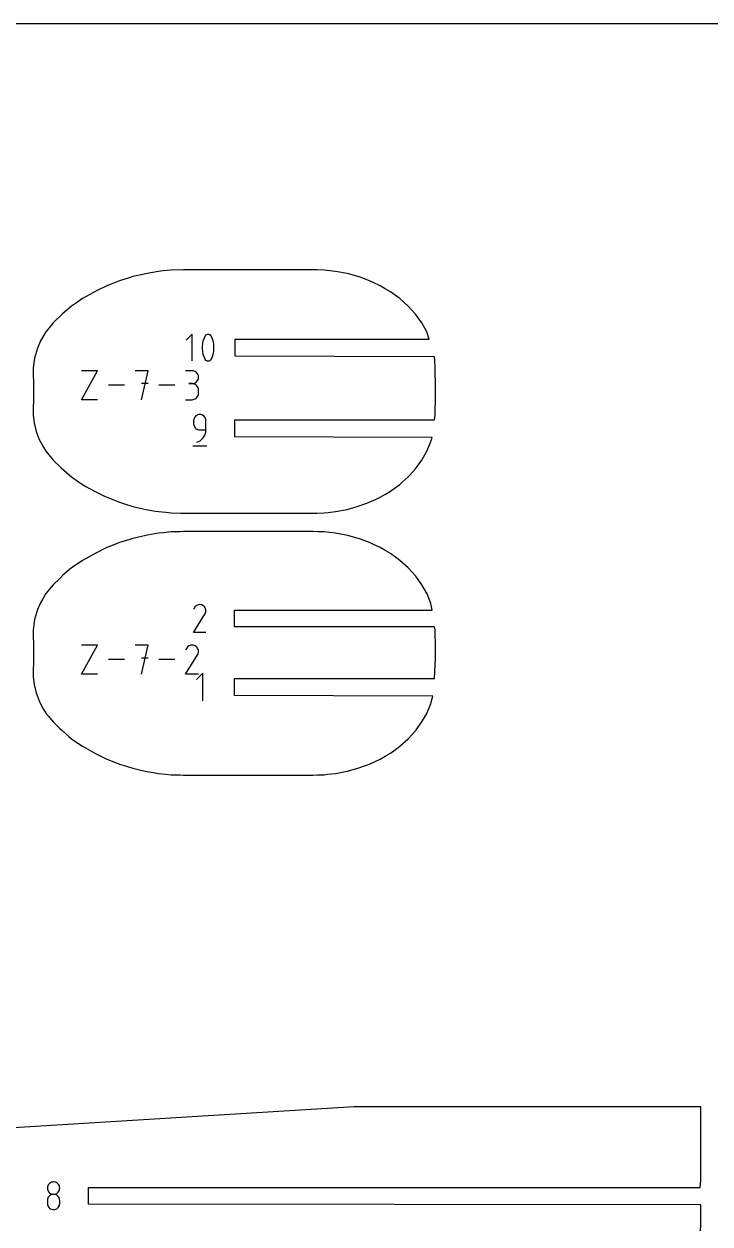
# Model space of a CAD drawing. Extents: x 0 to 900, y 0 to 1000.
# Drawn here: x 468.1 to 586.9, y 792.3 to 1000 of the extents above; entities that cross this region are included whole.
import ezdxf

# ---------------------------------------------------------------- set-up
doc = ezdxf.new("R2010")
doc.units = 0

msp = doc.modelspace()

# ---------------------------------------------------------------- linework, layer by layer
at = {"layer": 'annotation', "color": 1}
for p, q in [((497.192979, 946.284454), (496.166401, 945.257586)), ((497.192979, 941.666734), (497.192979, 946.284454)), ((499.190345, 945.502544), (499.057586, 945.07421)), ((499.367356, 945.918805), (499.190345, 945.502544)), ((499.426966, 946.017932), (499.367356, 945.918805)), ((499.367356, 945.918805), (499.367356, 945.918805)), ((499.501254, 946.102406), (499.426966, 946.017932)), ((499.587763, 946.171409), (499.501254, 946.102406)), ((499.684031, 946.224124), (499.587763, 946.171409)), ((499.7876, 946.259733), (499.684031, 946.224124)), ((499.89601, 946.277418), (499.7876, 946.259733)), ((500.0068, 946.276363), (499.89601, 946.277418)), ((500.117512, 946.25575), (500.0068, 946.276363)), ((500.225686, 946.214761), (500.117512, 946.25575)), ((500.267096, 946.193), (500.225686, 946.214761)), ((500.225686, 946.214761), (500.225686, 946.214761)), ((500.306834, 946.168004), (500.267096, 946.193)), ((500.344705, 946.139973), (500.306834, 946.168004)), ((500.380517, 946.109102), (500.344705, 946.139973)), ((500.414077, 946.075591), (500.380517, 946.109102)), ((500.445191, 946.039637), (500.414077, 946.075591)), ((500.473667, 946.001438), (500.445191, 946.039637)), ((500.499311, 945.961191), (500.473667, 946.001438)), ((500.521931, 945.919095), (500.499311, 945.961191)), ((500.699801, 945.501975), (500.521931, 945.919095)), ((500.521931, 945.919095), (500.521931, 945.919095)), ((500.833203, 945.072998), (500.699801, 945.501975)), ((498.969081, 944.637221), (498.924828, 944.19499)), ((498.924828, 944.19499), (498.924828, 943.750933)), ((498.924828, 943.750933), (498.969081, 943.308466)), ((499.057586, 945.07421), (498.969081, 944.637221)), ((498.969081, 943.308466), (499.057586, 942.871004)), ((500.922137, 944.63558), (500.833203, 945.072998)), ((500.833203, 942.869792), (500.922137, 943.306825)), ((500.966605, 944.193134), (500.922137, 944.63558)), ((500.922137, 943.306825), (500.966605, 943.749077)), ((500.966605, 943.749077), (500.966605, 944.193134)), ((499.057586, 942.871004), (499.190345, 942.441963)), ((499.190345, 942.441963), (499.367356, 942.024758)), ((499.367356, 942.024758), (499.367356, 942.024758)), ((499.367356, 942.024758), (499.389894, 941.982745)), ((499.389894, 941.982745), (499.415349, 941.942699)), ((499.415349, 941.942699), (499.443614, 941.904741)), ((499.443614, 941.904741), (499.474581, 941.868992)), ((499.474581, 941.868992), (499.508145, 941.835574)), ((499.508145, 941.835574), (499.544196, 941.804609)), ((499.544196, 941.804609), (499.582629, 941.776218)), ((499.582629, 941.776218), (499.623335, 941.750522)), ((499.623335, 941.750522), (499.666208, 941.727644)), ((499.666208, 941.727644), (499.666208, 941.727644)), ((499.666208, 941.727644), (499.773529, 941.687524)), ((499.773529, 941.687524), (499.883597, 941.667592)), ((499.883597, 941.667592), (499.993921, 941.667035)), ((499.993921, 941.667035), (500.102015, 941.685039)), ((500.102015, 941.685039), (500.20539, 941.720793)), ((500.20539, 941.720793), (500.301557, 941.773484)), ((500.301557, 941.773484), (500.388028, 941.842298)), ((500.388028, 941.842298), (500.462316, 941.926424)), ((500.462316, 941.926424), (500.521931, 942.025047)), ((500.521931, 942.025047), (500.699801, 942.441394)), ((500.521931, 942.025047), (500.521931, 942.025047)), ((500.699801, 942.441394), (500.833203, 942.869792)), ((478.045083, 934.967274), (480.829476, 939.981948)), ((480.829476, 939.981948), (478.045083, 939.981948)), ((489.562227, 939.981948), (487.332261, 939.981948)), ((488.447401, 934.967274), (489.562227, 939.981948)), ((497.178895, 939.97613), (496.065327, 939.97613)), ((497.379173, 939.958153), (497.178895, 939.97613)), ((497.567627, 939.906347), (497.379173, 939.958153)), ((497.741124, 939.823899), (497.567627, 939.906347)), ((497.896529, 939.713994), (497.741124, 939.823899)), ((498.030707, 939.579818), (497.896529, 939.713994)), ((498.140523, 939.424558), (498.030707, 939.579818)), ((498.222845, 939.2514), (498.140523, 939.424558)), ((498.274536, 939.06353), (498.222845, 939.2514)), ((498.292463, 938.864134), (498.274536, 939.06353)), ((485.452387, 937.474611), (482.71045, 937.474611)), ((489.562227, 937.748836), (488.447401, 937.748836)), ((494.185296, 937.474611), (491.443359, 937.474611)), ((497.178895, 937.748993), (496.621325, 937.748993)), ((496.621325, 937.748993), (497.178895, 937.748993)), ((497.178895, 937.748993), (497.379173, 937.766974)), ((497.379173, 937.731017), (497.178895, 937.748993)), ((497.178895, 937.748993), (497.178895, 937.748993)), ((497.379173, 937.766974), (497.567627, 937.81881)), ((497.567627, 937.679211), (497.379173, 937.731017)), ((497.567627, 937.81881), (497.741124, 937.901341)), ((497.741124, 937.596763), (497.567627, 937.679211)), ((497.741124, 937.901341), (497.896529, 938.011406)), ((497.896529, 937.486857), (497.741124, 937.596763)), ((497.896529, 938.011406), (498.030707, 938.145844)), ((498.030707, 937.352682), (497.896529, 937.486857)), ((498.030707, 938.145844), (498.140523, 938.301497)), ((498.140523, 937.197422), (498.030707, 937.352682)), ((498.140523, 938.301497), (498.222845, 938.475203)), ((498.222845, 937.024263), (498.140523, 937.197422)), ((498.222845, 938.475203), (498.274536, 938.663802)), ((498.274536, 936.836393), (498.222845, 937.024263)), ((498.274536, 938.663802), (498.292463, 938.864134)), ((498.292463, 936.636998), (498.274536, 936.836393)), ((498.292463, 938.864134), (498.292463, 938.864134)), ((480.829476, 934.967274), (478.045083, 934.967274)), ((496.065327, 934.967432), (497.178895, 934.967432)), ((497.178895, 934.967432), (497.379173, 934.985398)), ((497.178895, 934.967432), (497.178895, 934.967432)), ((497.379173, 934.985398), (497.567627, 935.037178)), ((497.567627, 935.037178), (497.741124, 935.119593)), ((497.741124, 935.119593), (497.896529, 935.229464)), ((497.896529, 935.229464), (498.030707, 935.363614)), ((498.030707, 935.363614), (498.140523, 935.518864)), ((498.140523, 935.518864), (498.222845, 935.692035)), ((498.222845, 935.692035), (498.274536, 935.879949)), ((498.274536, 935.879949), (498.292463, 936.079427)), ((498.292463, 936.079427), (498.292463, 936.636998)), ((498.292463, 936.636998), (498.292463, 936.636998)), ((497.465157, 931.530206), (497.447948, 931.33845)), ((497.447948, 931.33845), (497.447948, 930.804749)), ((497.447948, 930.804749), (497.447948, 930.804749)), ((497.447948, 930.804749), (497.465157, 930.613003)), ((497.51476, 931.710731), (497.465157, 931.530206)), ((497.465157, 930.613003), (497.51476, 930.432505)), ((497.593718, 931.877001), (497.51476, 931.710731)), ((497.698995, 932.02599), (497.593718, 931.877001)), ((497.827552, 932.154674), (497.698995, 932.02599)), ((497.976354, 932.260027), (497.827552, 932.154674)), ((498.142361, 932.339024), (497.976354, 932.260027)), ((498.322538, 932.388641), (498.142361, 932.339024)), ((498.513845, 932.405852), (498.322538, 932.388641)), ((498.70555, 932.388641), (498.513845, 932.405852)), ((498.513845, 932.405852), (498.513845, 932.405852)), ((498.885937, 932.339024), (498.70555, 932.388641)), ((499.052006, 932.260027), (498.885937, 932.339024)), ((499.200758, 932.154674), (499.052006, 932.260027)), ((499.329192, 932.02599), (499.200758, 932.154674)), ((499.434308, 931.877001), (499.329192, 932.02599)), ((499.513105, 931.710731), (499.434308, 931.877001)), ((499.562583, 931.530206), (499.513105, 931.710731)), ((499.579743, 931.33845), (499.562583, 931.530206)), ((499.579743, 929.737647), (499.579743, 931.33845)), ((499.579743, 931.33845), (499.579743, 931.33845)), ((497.51476, 930.432505), (497.593718, 930.266276)), ((497.593718, 930.266276), (497.698995, 930.117334)), ((497.698995, 930.117334), (497.827552, 929.9887)), ((497.827552, 929.9887), (497.976354, 929.883395)), ((497.976354, 929.883395), (498.142361, 929.804437)), ((498.142361, 929.804437), (498.322538, 929.754848)), ((498.322538, 929.754848), (498.513845, 929.737647)), ((498.513845, 929.737647), (499.579743, 929.737647)), ((499.037945, 928.284244), (499.225282, 928.53415)), ((499.225282, 928.53415), (499.376022, 928.808355)), ((499.376022, 928.808355), (499.487273, 929.102948)), ((499.487273, 929.102948), (499.556143, 929.414016)), ((499.556143, 929.414016), (499.579743, 929.737647)), ((497.314748, 927.005852), (499.714748, 927.005852)), ((497.980445, 927.605852), (498.28526, 927.719441)), ((497.980445, 927.605852), (497.980445, 927.605852)), ((498.28526, 927.719441), (498.565043, 927.872978)), ((498.565043, 927.872978), (498.816902, 928.062549)), ((498.816902, 928.062549), (499.037945, 928.284244)), ((498.134782, 899.430039), (497.969289, 899.353764)), ((498.310306, 899.477129), (498.134782, 899.430039)), ((498.491808, 899.493981), (498.310306, 899.477129)), ((498.675236, 899.479543), (498.491808, 899.493981)), ((498.856535, 899.432761), (498.675236, 899.479543)), ((499.031653, 899.352582), (498.856535, 899.432761)), ((497.430549, 894.694059), (499.400397, 897.865262)), ((497.573531, 898.960358), (497.433559, 898.691852)), ((497.684611, 899.11787), (497.573531, 898.960358)), ((497.817881, 899.249356), (497.684611, 899.11787)), ((497.969289, 899.353764), (497.817881, 899.249356)), ((499.188277, 899.241364), (499.031653, 899.352582)), ((499.031653, 899.352582), (499.031653, 899.352582)), ((499.319231, 899.107902), (499.188277, 899.241364)), ((499.423352, 898.956289), (499.319231, 899.107902)), ((499.400397, 897.865262), (499.402752, 897.868176)), ((499.400397, 897.865262), (499.400397, 897.865262)), ((499.402752, 897.868176), (499.40501, 897.871115)), ((499.40501, 897.871115), (499.407187, 897.874103)), ((499.407187, 897.874103), (499.409296, 897.877166)), ((499.409296, 897.877166), (499.411354, 897.880327)), ((499.411354, 897.880327), (499.413374, 897.883613)), ((499.413374, 897.883613), (499.415372, 897.887047)), ((499.415372, 897.887047), (499.417363, 897.890655)), ((499.417363, 897.890655), (499.419361, 897.894461)), ((499.419361, 897.894461), (499.500696, 898.069093)), ((499.419361, 897.894461), (499.419361, 897.894461)), ((499.499475, 898.790613), (499.423352, 898.956289)), ((499.546435, 898.614965), (499.499475, 898.790613)), ((499.500696, 898.069093), (499.54821, 898.250114)), ((499.563068, 898.433435), (499.546435, 898.614965)), ((499.54821, 898.250114), (499.563068, 898.433435)), ((499.562344, 894.694059), (497.430549, 894.694059)), ((478.045315, 887.470015), (480.829909, 892.485053)), ((480.829909, 892.485053), (478.045315, 892.485053)), ((489.563297, 892.485053), (487.333168, 892.485053)), ((488.44839, 887.470015), (489.563297, 892.485053)), ((496.216637, 891.927402), (496.070394, 891.646867)), ((496.332693, 892.091971), (496.216637, 891.927402)), ((496.471933, 892.229347), (496.332693, 892.091971)), ((496.630125, 892.338432), (496.471933, 892.229347)), ((496.803031, 892.418124), (496.630125, 892.338432)), ((496.986419, 892.467324), (496.803031, 892.418124)), ((497.176052, 892.484931), (496.986419, 892.467324)), ((497.367697, 892.469846), (497.176052, 892.484931)), ((497.557118, 892.420968), (497.367697, 892.469846)), ((497.740081, 892.337197), (497.557118, 892.420968)), ((497.903722, 892.220996), (497.740081, 892.337197)), ((497.740081, 892.337197), (497.740081, 892.337197)), ((498.040544, 892.081556), (497.903722, 892.220996)), ((498.149329, 891.92315), (498.040544, 892.081556)), ((498.228862, 891.750052), (498.149329, 891.92315)), ((498.277926, 891.566535), (498.228862, 891.750052)), ((498.230137, 890.996208), (498.27978, 891.18534)), ((498.295304, 891.376873), (498.277926, 891.566535)), ((498.27978, 891.18534), (498.295304, 891.376873)), ((485.453158, 889.977534), (482.711021, 889.977534)), ((489.563297, 890.251779), (488.44839, 890.251779)), ((494.186703, 889.977534), (491.444565, 889.977534)), ((496.067249, 887.469974), (498.125345, 890.783246)), ((498.125345, 890.783246), (498.127806, 890.78629)), ((498.125345, 890.783246), (498.125345, 890.783246)), ((498.127806, 890.78629), (498.130165, 890.789361)), ((498.130165, 890.789361), (498.132439, 890.792483)), ((498.132439, 890.792483), (498.134643, 890.795683)), ((498.134643, 890.795683), (498.136793, 890.798986)), ((498.136793, 890.798986), (498.138904, 890.802419)), ((498.138904, 890.802419), (498.140992, 890.806007)), ((498.140992, 890.806007), (498.143071, 890.809776)), ((498.143071, 890.809776), (498.145159, 890.813753)), ((498.145159, 890.813753), (498.230137, 890.996208)), ((498.145159, 890.813753), (498.145159, 890.813753)), ((480.829909, 887.470015), (478.045315, 887.470015)), ((498.294547, 887.469974), (496.067249, 887.469974)), ((499.017664, 887.630277), (497.950562, 886.562875)), ((499.017664, 882.830277), (499.017664, 887.630277)), ((472.149678, 798.693451), (472.132479, 798.502592)), ((472.132479, 798.502592), (472.132479, 798.502592)), ((472.132479, 798.502592), (472.149688, 798.310836)), ((472.199256, 798.873279), (472.149678, 798.693451)), ((472.149688, 798.310836), (472.199291, 798.130311)), ((472.278182, 799.039024), (472.199256, 798.873279)), ((472.199291, 798.130311), (472.278249, 797.964041)), ((472.383427, 799.187638), (472.278182, 799.039024)), ((472.278249, 797.964041), (472.383526, 797.815051)), ((472.51196, 799.31607), (472.383427, 799.187638)), ((472.383526, 797.815051), (472.512083, 797.686368)), ((472.660751, 799.42127), (472.51196, 799.31607)), ((472.512083, 797.686368), (472.660885, 797.581015)), ((472.826771, 799.500189), (472.660751, 799.42127)), ((473.00699, 799.549777), (472.826771, 799.500189)), ((473.198377, 799.566984), (473.00699, 799.549777)), ((473.389764, 799.549777), (473.198377, 799.566984)), ((473.198377, 799.566984), (473.198377, 799.566984)), ((473.569982, 799.500189), (473.389764, 799.549777)), ((473.736002, 799.42127), (473.569982, 799.500189)), ((473.735868, 797.581015), (473.88467, 797.686368)), ((473.884794, 799.31607), (473.736002, 799.42127)), ((473.88467, 797.686368), (474.013228, 797.815051)), ((474.013327, 799.187638), (473.884794, 799.31607)), ((474.013228, 797.815051), (474.118504, 797.964041)), ((474.118571, 799.039024), (474.013327, 799.187638)), ((474.118504, 797.964041), (474.197463, 798.130311)), ((474.197497, 798.873279), (474.118571, 799.039024)), ((474.197463, 798.130311), (474.247065, 798.310836)), ((474.247075, 798.693451), (474.197497, 798.873279)), ((474.247065, 798.310836), (474.264274, 798.502592)), ((474.264274, 798.502592), (474.247075, 798.693451)), ((474.264274, 798.502592), (474.264274, 798.502592)), ((472.149678, 796.559754), (472.132479, 796.368088)), ((472.132479, 796.368088), (472.132479, 795.837096)), ((472.132479, 795.837096), (472.132479, 795.837096)), ((472.132479, 795.837096), (472.149688, 795.645443)), ((472.199256, 796.740209), (472.149678, 796.559754)), ((472.149688, 795.645443), (472.199291, 795.465194)), ((472.278182, 796.906427), (472.199256, 796.740209)), ((472.383427, 797.055379), (472.278182, 796.906427)), ((472.51196, 797.184037), (472.383427, 797.055379)), ((472.660751, 797.289375), (472.51196, 797.184037)), ((472.826771, 797.368364), (472.660751, 797.289375)), ((472.660885, 797.581015), (472.826892, 797.502017)), ((473.00699, 797.417978), (472.826771, 797.368364)), ((472.826892, 797.502017), (473.007069, 797.4524)), ((473.198377, 797.435189), (473.00699, 797.417978)), ((473.007069, 797.4524), (473.198377, 797.435189)), ((473.198377, 797.435189), (473.389684, 797.4524)), ((473.389764, 797.417988), (473.198377, 797.435189)), ((473.198377, 797.435189), (473.198377, 797.435189)), ((473.198377, 797.435189), (473.198377, 797.435189)), ((473.389684, 797.4524), (473.569861, 797.502017)), ((473.569982, 797.368399), (473.389764, 797.417988)), ((473.569861, 797.502017), (473.735868, 797.581015)), ((473.736002, 797.289442), (473.569982, 797.368399)), ((473.884794, 797.184136), (473.736002, 797.289442)), ((474.013327, 797.055502), (473.884794, 797.184136)), ((474.118571, 796.906561), (474.013327, 797.055502)), ((474.197497, 796.740331), (474.118571, 796.906561)), ((474.197463, 795.465194), (474.247065, 795.645443)), ((474.247075, 796.559833), (474.197497, 796.740331)), ((474.247065, 795.645443), (474.264274, 795.837096)), ((474.264274, 796.368088), (474.247075, 796.559833)), ((474.264274, 795.837096), (474.264274, 796.368088)), ((474.264274, 796.368088), (474.264274, 796.368088)), ((472.199291, 795.465194), (472.278249, 795.299325)), ((472.278249, 795.299325), (472.383526, 795.150811)), ((472.383526, 795.150811), (472.512083, 795.022627)), ((472.512083, 795.022627), (472.660885, 794.917748)), ((472.660885, 794.917748), (472.826892, 794.839151)), ((472.826892, 794.839151), (473.007069, 794.789811)), ((473.007069, 794.789811), (473.198377, 794.772703)), ((473.198377, 794.772703), (473.389684, 794.789811)), ((473.198377, 794.772703), (473.198377, 794.772703)), ((473.389684, 794.789811), (473.569861, 794.839151)), ((473.569861, 794.839151), (473.735868, 794.917748)), ((473.735868, 794.917748), (473.88467, 795.022627)), ((473.88467, 795.022627), (474.013228, 795.150811)), ((474.013228, 795.150811), (474.118504, 795.299325)), ((474.118504, 795.299325), (474.197463, 795.465194))]:
    msp.add_line(p, q, dxfattribs=at)
at = {"layer": 'boundary', "color": 5}
for p, q in [((484.631583, 955.559933), (483.149296, 954.9737)), ((486.284243, 956.069834), (484.631583, 955.559933)), ((486.918439, 956.265497), (486.284243, 956.069834)), ((488.633587, 956.661016), (486.918439, 956.265497)), ((489.38246, 956.832648), (488.633587, 956.661016)), ((491.390142, 957.175302), (489.38246, 956.832648)), ((492.178603, 957.253926), (491.390142, 957.175302)), ((493.54673, 957.390344), (492.178603, 957.253926)), ((495.674859, 957.459102), (493.54673, 957.390344)), ((504.372842, 957.459102), (495.674859, 957.459102)), ((514.537182, 957.459102), (504.372842, 957.459102)), ((516.360917, 957.459102), (514.537182, 957.459102)), ((518.085878, 957.459102), (516.360917, 957.459102)), ((518.829945, 957.433446), (518.085878, 957.459102)), ((520.032585, 957.390344), (518.829945, 957.433446)), ((521.467228, 957.234531), (520.032585, 957.390344)), ((522.012591, 957.175302), (521.467228, 957.234531)), ((524.015931, 956.80288), (522.012591, 957.175302)), ((524.515193, 956.668582), (524.015931, 956.80288)), ((526.269539, 956.162162), (524.515193, 956.668582)), ((527.913542, 955.559933), (526.269539, 956.162162)), ((528.52204, 955.274175), (527.913542, 955.559933)), ((480.121485, 953.551357), (478.212553, 952.479925)), ((480.720762, 953.8438), (480.121485, 953.551357)), ((482.427027, 954.688038), (480.720762, 953.8438)), ((483.149296, 954.9737), (482.427027, 954.688038)), ((529.770225, 954.688038), (528.52204, 955.274175)), ((530.631629, 954.181945), (529.770225, 954.688038)), ((531.52496, 953.657117), (530.631629, 954.181945)), ((532.553602, 952.910587), (531.52496, 953.657117)), ((477.172676, 951.761841), (476.321667, 951.174178)), ((478.212553, 952.479925), (477.172676, 951.761841)), ((533.147042, 952.479925), (532.553602, 952.910587)), ((534.609394, 951.174178), (533.147042, 952.479925)), ((474.739583, 949.824674), (473.130904, 948.267124)), ((476.321667, 951.174178), (474.739583, 949.824674)), ((535.890029, 949.761679), (534.609394, 951.174178)), ((536.973113, 948.267124), (535.890029, 949.761679)), ((472.715436, 947.755244), (471.872456, 946.716722)), ((473.130904, 948.267124), (472.715436, 947.755244)), ((537.85048, 946.713396), (536.973113, 948.267124)), ((470.914042, 945.136792), (470.39129, 943.889689)), ((471.291068, 945.758266), (470.914042, 945.136792)), ((471.872456, 946.716722), (471.291068, 945.758266)), ((504.616835, 942.525594), (504.616835, 945.425594)), ((504.616835, 945.425594), (538.229127, 945.425594)), ((538.229127, 945.425594), (537.85048, 946.713396)), ((470.39129, 943.889689), (469.910172, 942.164994)), ((469.910172, 942.164994), (469.672571, 940.45911)), ((539.160416, 942.375594), (504.616835, 942.525594)), ((539.241308, 941.770934), (539.160416, 942.375594)), ((539.246659, 940.45911), (539.241308, 941.770934)), ((469.672571, 940.45911), (469.744213, 936.705314)), ((539.313845, 936.984638), (539.246659, 940.45911)), ((539.310064, 936.386369), (539.313845, 936.984638)), ((469.744165, 936.068161), (469.672953, 932.313617)), ((469.744213, 936.705314), (469.744165, 936.068161)), ((539.24653, 932.313616), (539.313824, 935.789735)), ((539.313824, 935.789735), (539.310064, 936.386369)), ((469.672953, 932.313617), (469.85487, 930.939146)), ((469.85487, 930.939146), (470.185628, 929.485656)), ((504.564749, 928.555852), (504.564748, 931.455852)), ((504.564748, 931.455852), (539.14863, 931.455852)), ((539.14863, 931.455852), (539.24653, 932.313616)), ((470.185628, 929.485656), (470.727521, 928.082286)), ((538.728642, 928.405852), (504.564749, 928.555852)), ((470.727521, 928.082286), (471.460443, 926.735608)), ((471.460443, 926.735608), (471.872404, 926.056005)), ((537.849029, 926.056005), (538.481126, 927.573316)), ((538.481126, 927.573316), (538.728642, 928.405852)), ((471.872404, 926.056005), (472.366152, 925.447395)), ((472.366152, 925.447395), (473.129978, 924.505608)), ((473.129978, 924.505608), (474.518359, 923.170238)), ((535.889521, 923.011047), (536.972579, 924.505608)), ((536.972579, 924.505608), (537.849029, 926.056005)), ((474.518359, 923.170238), (475.912395, 921.948532)), ((534.867951, 921.884226), (535.889521, 923.011047)), ((475.912395, 921.948532), (476.322395, 921.598548)), ((476.322395, 921.598548), (477.304029, 920.92027)), ((477.304029, 920.92027), (478.211999, 920.292796)), ((478.211999, 920.292796), (478.80761, 919.958282)), ((532.163866, 919.579423), (533.146744, 920.292796)), ((533.146744, 920.292796), (533.57451, 920.674799)), ((533.57451, 920.674799), (534.608971, 921.598548)), ((534.608971, 921.598548), (534.867951, 921.884226)), ((478.80761, 919.958282), (480.307813, 919.115603)), ((480.307813, 919.115603), (480.774877, 918.903217)), ((480.774877, 918.903217), (482.044425, 918.274712)), ((482.044425, 918.274712), (483.72277, 917.5724)), ((529.770354, 918.084688), (530.65818, 918.606372)), ((530.65818, 918.606372), (531.52484, 919.115603)), ((531.52484, 919.115603), (532.163866, 919.579423)), ((483.72277, 917.5724), (484.631443, 917.212782)), ((484.631443, 917.212782), (485.470919, 916.953631)), ((485.470919, 916.953631), (486.916908, 916.507217)), ((486.916908, 916.507217), (488.70538, 916.094538)), ((488.70538, 916.094538), (489.210122, 915.969828)), ((524.014965, 915.969828), (524.632526, 916.135978)), ((524.632526, 916.135978), (525.789794, 916.452886)), ((525.789794, 916.452886), (527.450297, 917.042908)), ((527.450297, 917.042908), (529.079801, 917.760356)), ((529.079801, 917.760356), (529.770354, 918.084688)), ((489.210122, 915.969828), (490.869375, 915.686513)), ((490.869375, 915.686513), (491.391139, 915.597419)), ((491.391139, 915.597419), (492.641651, 915.47267)), ((492.641651, 915.47267), (493.546692, 915.382383)), ((493.546692, 915.382383), (495.210673, 915.329999)), ((495.210673, 915.329999), (504.446368, 915.313612)), ((504.446368, 915.313612), (514.70023, 915.313612)), ((514.70023, 915.313612), (516.441235, 915.313613)), ((516.441235, 915.313613), (518.087371, 915.313612)), ((518.087371, 915.313612), (518.797335, 915.338102)), ((518.797335, 915.338102), (520.032377, 915.382383)), ((520.032377, 915.382383), (520.717405, 915.456794)), ((520.717405, 915.456794), (522.011991, 915.597419)), ((522.011991, 915.597419), (524.014965, 915.969828)), ((492.24893, 911.939925), (491.394168, 911.854806)), ((493.553958, 912.069848), (492.24893, 911.939925)), ((495.115941, 912.118923), (493.553958, 912.069848)), ((495.676685, 912.138612), (495.115941, 912.118923)), ((504.153738, 912.138612), (495.676685, 912.138612)), ((514.043276, 912.138612), (504.153738, 912.138612)), ((516.120974, 912.138612), (514.043276, 912.138612)), ((518.088245, 912.138612), (516.120974, 912.138612)), ((518.937403, 912.109348), (518.088245, 912.138612)), ((520.040177, 912.069848), (518.937403, 912.109348)), ((522.021425, 911.854805), (520.040177, 912.069848)), ((484.639317, 910.239442), (483.240717, 909.687581)), ((486.383333, 910.776496), (484.639317, 910.239442)), ((486.930756, 910.94502), (486.383333, 910.776496)), ((488.408289, 911.285108), (486.930756, 910.94502)), ((489.451677, 911.523832), (488.408289, 911.285108)), ((491.394168, 911.854806), (489.451677, 911.523832)), ((524.142952, 911.45095), (522.021425, 911.854805)), ((526.347063, 910.814977), (524.142952, 911.45095)), ((527.919019, 910.239443), (526.347063, 910.814977)), ((528.59713, 909.921155), (527.919019, 910.239443)), ((529.776681, 909.367542), (528.59713, 909.921155)), ((480.51564, 908.422709), (478.222393, 907.159435)), ((482.429884, 909.367542), (480.51564, 908.422709)), ((483.240717, 909.687581), (482.429884, 909.367542)), ((530.703187, 908.823477), (529.776681, 909.367542)), ((531.532317, 908.336621), (530.703187, 908.823477)), ((532.62062, 907.547212), (531.532317, 908.336621)), ((476.325593, 905.853688), (474.815423, 904.570011)), ((477.269408, 906.503526), (476.325593, 905.853688)), ((478.222393, 907.159435), (477.269408, 906.503526)), ((533.155248, 907.159435), (532.62062, 907.547212)), ((534.618364, 905.853688), (533.155248, 907.159435)), ((535.89969, 904.441177), (534.618364, 905.853688)), ((474.286439, 904.039825), (473.144373, 902.946628)), ((474.815423, 904.570011), (474.286439, 904.039825)), ((536.983376, 902.946628), (535.89969, 904.441177)), ((472.792148, 902.514706), (471.880508, 901.39622)), ((473.144373, 902.946628), (472.792148, 902.514706)), ((537.325094, 902.342491), (536.983376, 902.946628)), ((537.876344, 901.338624), (537.325094, 902.342491)), ((470.91763, 899.816302), (470.423104, 898.642725)), ((471.343203, 900.514833), (470.91763, 899.816302)), ((471.880508, 901.39622), (471.343203, 900.514833)), ((538.547035, 899.688708), (537.876344, 901.338624)), ((538.738279, 898.544098), (538.547035, 899.688708)), ((470.423104, 898.642725), (469.925644, 896.914137)), ((504.547048, 895.644098), (504.547048, 898.544098)), ((504.547048, 898.544098), (538.738279, 898.544098)), ((469.925644, 896.914137), (469.672827, 895.13862)), ((539.159607, 895.644098), (504.547048, 895.644098)), ((539.256065, 895.13862), (539.159607, 895.644098)), ((469.672827, 895.13862), (469.741056, 891.563375)), ((539.318887, 891.895458), (539.256065, 895.13862)), ((469.741056, 891.563375), (469.741141, 890.567201)), ((539.313655, 891.065867), (539.318887, 891.895458)), ((469.741141, 890.567201), (469.672571, 886.993114)), ((539.160552, 886.680277), (539.318916, 890.234)), ((539.318916, 890.234), (539.313655, 891.065867)), ((469.672571, 886.993114), (469.846118, 885.68858)), ((469.846118, 885.68858), (470.167204, 884.234699)), ((504.534565, 883.780277), (504.534565, 886.680277)), ((504.534565, 886.680277), (539.160552, 886.680277)), ((470.167204, 884.234699), (470.700577, 882.829971)), ((470.700577, 882.829971), (470.917403, 882.315433)), ((538.888467, 883.630277), (504.534565, 883.780277)), ((538.457752, 882.189996), (538.888467, 883.630277)), ((470.917403, 882.315433), (471.426322, 881.481002)), ((471.426322, 881.481002), (471.880837, 880.735502)), ((471.880837, 880.735502), (472.326281, 880.189627)), ((537.819273, 880.676884), (538.457752, 882.189996)), ((472.326281, 880.189627), (473.145622, 879.185112)), ((473.145622, 879.185112), (474.250466, 878.128424)), ((535.9899, 877.814099), (536.984, 879.185112)), ((536.984, 879.185112), (537.249437, 879.654389)), ((537.249437, 879.654389), (537.819273, 880.676884)), ((474.250466, 878.128424), (474.662518, 877.690545)), ((474.662518, 877.690545), (475.85125, 876.680836)), ((475.85125, 876.680836), (476.325191, 876.278059)), ((534.618914, 876.278059), (535.900296, 877.690545)), ((535.900296, 877.690545), (535.9899, 877.814099)), ((476.325191, 876.278059), (477.242032, 875.647521)), ((477.242032, 875.647521), (478.223314, 874.9723)), ((478.223314, 874.9723), (478.746183, 874.679996)), ((478.746183, 874.679996), (480.328172, 873.795107)), ((532.103466, 874.209115), (533.155671, 874.9723)), ((533.155671, 874.9723), (534.618914, 876.278059)), ((480.328172, 873.795107), (481.970784, 872.990334)), ((481.970784, 872.990334), (482.429024, 872.764199)), ((482.429024, 872.764199), (483.652143, 872.28193)), ((529.004566, 872.40181), (529.776706, 872.764199)), ((529.776706, 872.764199), (530.589924, 873.241614)), ((530.589924, 873.241614), (531.532576, 873.795107)), ((531.532576, 873.795107), (532.103466, 874.209115)), ((483.652143, 872.28193), (484.639803, 871.892292)), ((484.639803, 871.892292), (485.40444, 871.657072)), ((485.40444, 871.657072), (486.932637, 871.186715)), ((486.932637, 871.186715), (488.336759, 870.863716)), ((488.336759, 870.863716), (489.032662, 870.69226)), ((489.032662, 870.69226), (490.798344, 870.378317)), ((490.798344, 870.378317), (491.39349, 870.276923)), ((522.02222, 870.276923), (524.024842, 870.648906)), ((524.024842, 870.648906), (525.703735, 871.108025)), ((525.703735, 871.108025), (527.3691, 871.691055)), ((527.3691, 871.691055), (527.918761, 871.892292)), ((527.918761, 871.892292), (529.004566, 872.40181)), ((491.39349, 870.276923), (492.576889, 870.159177)), ((492.576889, 870.159177), (493.554301, 870.061881)), ((493.554301, 870.061881), (495.091154, 870.013622)), ((495.091154, 870.013622), (495.675259, 869.993123)), ((495.675259, 869.993123), (504.080223, 869.993122)), ((504.080223, 869.993122), (513.880297, 869.993123)), ((513.880297, 869.993123), (516.040675, 869.993122)), ((516.040675, 869.993122), (518.086943, 869.993123)), ((518.086943, 869.993123), (518.970331, 870.023557)), ((518.970331, 870.023557), (520.040583, 870.06188)), ((520.040583, 870.06188), (520.634024, 870.126271)), ((520.634024, 870.126271), (522.02222, 870.276923)), ((525.273362, 812.582486), (506.546937, 811.430185)), ((575.560945, 812.582487), (525.273362, 812.582486)), ((585.273354, 812.582486), (575.560945, 812.582487)), ((585.273354, 805.022619), (585.273354, 812.582486)), ((506.546937, 811.430185), (439.190078, 807.285486)), ((585.273354, 804.222857), (585.273354, 805.022619)), ((585.273354, 803.708612), (585.273354, 804.222857)), ((585.273354, 802.071789), (585.273354, 803.708612)), ((585.273354, 801.517221), (585.273354, 802.071789)), ((585.178355, 798.622854), (585.273354, 799.787298)), ((585.273354, 800.93047), (585.273354, 801.517221)), ((585.273354, 800.342723), (585.273354, 800.93047)), ((585.273354, 799.787298), (585.273354, 800.342723)), ((479.248979, 795.722854), (479.248978, 798.622854)), ((479.248978, 798.622854), (585.178355, 798.622854)), ((585.273354, 795.572854), (479.248979, 795.722854)), ((585.178354, 778.115328), (585.273354, 795.572854))]:
    msp.add_line(p, q, dxfattribs=at)
at = {"layer": 'frame', "color": 5}
msp.add_line((900, 1000), (0, 1000), dxfattribs=at)

doc.saveas('drawing.dxf')
